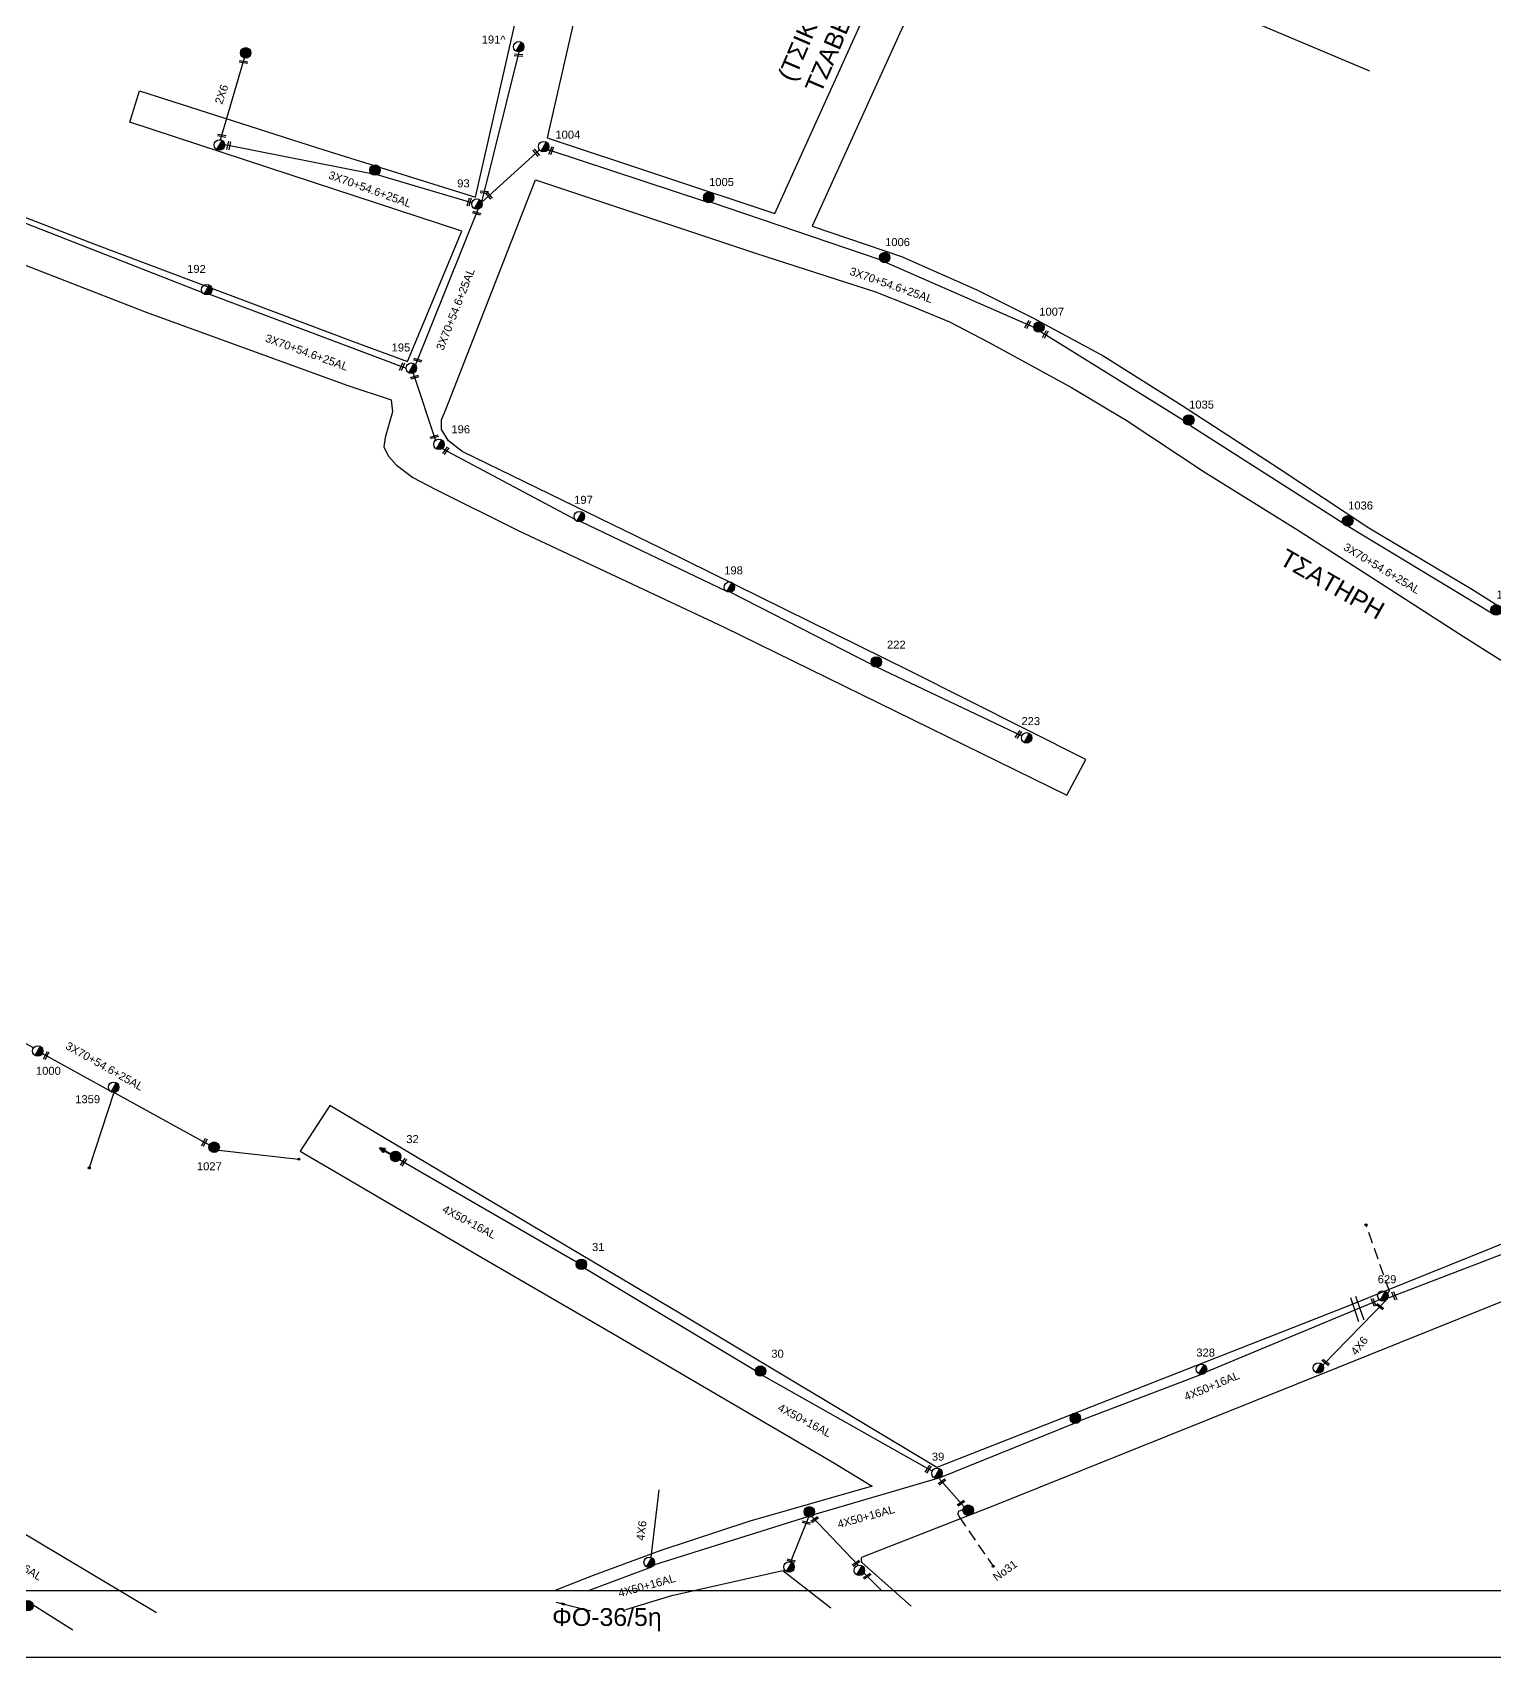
# Model space of a CAD drawing. Header units: millimetres. Extents: x 5016 to 7282, y 2879 to 3911.
# Drawn here: x 5730.1 to 6059, y 2878.5 to 3244.1 of the extents above; entities that cross this region are included whole.
import ezdxf

# ---------------------------------------------------------------- set-up
doc = ezdxf.new("R2010")
doc.units = ezdxf.units.MM
doc.linetypes.add('DASHED', pattern=[19.05, 12.7, -6.35])
for name, color, linetype in [('Άγνωστα', 7, 'Continuous'), ('Γυμνά εναέρια ΧΤ και ΦΟΠ (3Φ)   4x50+16AL', 7, 'Continuous'), ('Επίτονοι', 7, 'Continuous'), ('Επιγραφές - Σχήματα', 7, 'Continuous'), ('Μηχανική τομή', 7, 'Continuous'), ('Στύλος Ξύλινος', 7, 'Continuous'), ('Στύλος Ξύλινος @ 1', 7, 'Continuous'), ('Στύλος ΦΜ', 7, 'Continuous'), ('Στύλος ΦΜ @ 1', 7, 'Continuous'), ('Συνδέσεις', 7, 'Continuous'), ('Συνεστραμμένα ΧΤ   3x70+54.6+25 AL', 7, 'SYN_LINE'), ('Τομή', 7, 'Continuous'), ('Υπόβαθρο ΔΕΗ', 7, 'Continuous')]:
    doc.layers.add(name, color=color, linetype=linetype)
doc.styles.get("Standard").update_dxf_attribs({"font": 'ARIAL.TTF'})
doc.linetypes.add('SYN_LINE', pattern='A,0.5,-0.0001,["/\\/\\/\\/",Standard,S=0.1,R=0,X=0,Y=-0.05],-0.25', length=0.7501)
doc.dimstyles.new('ISO-25', dxfattribs={"dimtxt": 2.5, "dimasz": 1.8, "dimexe": 1.25, "dimexo": 0.625, "dimtad": 1, "dimtxsty": 'Standard', "dimcen": 1.8, "dimadec": 0, "dimazin": 0, "dimtfac": 1, "dimtmove": 0, "dimatfit": 3, "dimfxl": 1.25, "dimarcsym": 0})

# ---------------------------------------------------------------- blocks, each defined once
blk = doc.blocks.new('ΥΠΑΡΧΩΝ ΤΣΙΜΕΝΤΕΝΙΟΣ ΣΤΥΛΟΣ')
at = {"layer": 'Στύλος ΦΜ'}
blk.add_hatch(color=7, dxfattribs=at).paths.add_polyline_path([(-1.29, -2.28, 0.574793), (2.62, 0, 0.268822), (1.3, 2.27)])
at = {"layer": 'Στύλος ΦΜ', "color": 7}
blk.add_line((-1.29, -2.28), (1.3, 2.27), dxfattribs=at)
blk.add_circle((0, 0), 2.62, dxfattribs=at)
at = {"layer": 'Στύλος ΦΜ', "flags": 4}
for tag, p in [('ΑΡΙΘΜΟΣ', (-4.68, 8.05)), ('ΤΥΠΟΣ', (-4.91, 3.03))]:
    blk.add_attdef(tag, p, '', height=4, dxfattribs=at)
blk = doc.blocks.new('ΥΠΑΡΧΩΝ ΞΥΛΙΝΟΣ ΣΤΥΛΟΣ')
at = {"layer": 'Στύλος Ξύλινος'}
h = blk.add_hatch(color=7, dxfattribs=at)
h.paths.add_polyline_path([(-2.62, 0, 0.270008), (-1.29, -2.28), (1.3, 2.27, 0.576266)])
h.paths.add_polyline_path([(-1.29, -2.28, 0.574793), (2.62, 0, 0.268822), (1.3, 2.27)])
at = {"layer": 'Στύλος Ξύλινος', "color": 7}
blk.add_line((-1.29, -2.28), (1.3, 2.27), dxfattribs=at)
blk.add_circle((0, 0), 2.62, dxfattribs=at)
at = {"layer": 'Στύλος Ξύλινος', "flags": 4}
for tag, p in [('ΑΡΙΘΜΟΣ', (-4.91, 8.6)), ('ΤΥΠΟΣ', (-4.85, 3.39))]:
    blk.add_attdef(tag, p, '', height=4, dxfattribs=at)
blk = doc.blocks.new('ΕΠΙΤΟΝΟΣ')
at = {"layer": 'Επίτονοι', "lineweight": 40, "ltscale": 40}
blk.add_hatch(color=256, dxfattribs=at).paths.add_polyline_path([(-1.13, 6.47), (0, 9.1), (1.13, 6.47)])
for p, q in [((-1.13, 6.47), (0, 9.1)), ((0, 9.1), (1.13, 6.47)), ((1.13, 6.47), (-1.13, 6.47)), ((-1.13, 6.47), (0, 6.47)), ((0, 6.47), (0, 0))]:
    blk.add_line(p, q, dxfattribs=at)
blk = doc.blocks.new('_ΣΥΝΔΕΣΗ')
at = {"layer": 'Συνδέσεις', "linetype": 'SYN_LINE', "ltscale": 40}
blk.add_hatch(color=256, dxfattribs=at).paths.add_polyline_path([(0.5, -0.01, 1), (-0.5, -0.01, 1)])
at = {"layer": 'Συνδέσεις'}
blk.add_circle((0, -0.01), 0.5, dxfattribs=at)
blk = doc.blocks.new('ΜΗΧΑΝΙΚΗ ΤΟΜΗ')
at = {"layer": 'Μηχανική τομή', "ltscale": 40}
for p, q in [((-1.89, 0.78), (1.89, 0.78)), ((1.89, 0), (-1.89, 0))]:
    blk.add_line(p, q, dxfattribs=at)
blk = doc.blocks.new('ΤΟΜΗ')
at = {"layer": 'Τομή', "ltscale": 40}
for p, q in [((-5.68, 0), (5.68, 0)), ((5.68, -2.33), (-5.68, -2.33))]:
    blk.add_line(p, q, dxfattribs=at)

msp = doc.modelspace()

# ---------------------------------------------------------------- linework, layer by layer
at = {"layer": 'Άγνωστα', "color": 173, "linetype": 'SYN_LINE', "lineweight": -3, "ltscale": 20}
msp.add_lwpolyline([(5772.36, 3219.9), (5777.8, 3238.32)], dxfattribs=at)
at = {"layer": 'Άγνωστα', "linetype": 'SYN_LINE', "lineweight": -3, "ltscale": 20}
msp.add_lwpolyline([(5748.4, 3005.61), (5742.86, 2988.63)], dxfattribs=at)
at = {"layer": 'Άγνωστα', "color": 85, "linetype": 'SYN_LINE', "lineweight": -3, "ltscale": 20}
msp.add_lwpolyline([(5771.91, 2992.63), (5790.01, 2990.64)], dxfattribs=at)
at = {"layer": 'Άγνωστα', "color": 30, "linetype": 'DASHED', "lineweight": -3, "ltscale": 0.2}
for points in [[(6034.86, 2960.44), (6035.3, 2960.92), (6030.05, 2975.83)], [(5939.39, 2911.7), (5938.34, 2911.38), (5938.25, 2910.83), (5938.52, 2910.16), (5946.18, 2899.03)]]:
    msp.add_lwpolyline(points, dxfattribs=at)
at = {"layer": 'Άγνωστα', "color": 6, "lineweight": -3}
msp.add_lwpolyline([(6072.29, 2973.66), (6035.18, 2959.39)], dxfattribs=at)
at = {"layer": 'Άγνωστα', "color": 30, "lineweight": -3}
msp.add_lwpolyline([(6034.65, 2958.97), (6020.33, 2944.29)], dxfattribs=at)
at = {"layer": 'Άγνωστα', "color": 30, "linetype": 'SYN_LINE', "lineweight": -3, "ltscale": 20}
msp.add_lwpolyline([(5869.21, 2901.03), (5871.08, 2916.23)], dxfattribs=at)
at = {"layer": 'Γυμνά εναέρια ΧΤ και ΦΟΠ (3Φ)   4x50+16AL', "color": 30, "lineweight": -3}
for points in [[(5852.46, 2967.41), (5812.64, 2990.44)], [(5892.69, 2943.03), (5854.29, 2966.04)], [(6033.06, 2958.96), (5994.04, 2942.73)], [(5932.47, 2920.4), (5894.42, 2941.9)], [(5993.01, 2942.17), (5965.68, 2931.73)], [(5964.41, 2931.17), (5934.2, 2918.95)], [(5933.64, 2918.76), (5905.77, 2910.58)], [(5933.96, 2918.83), (5939.69, 2912.43)], [(5904.43, 2910.16), (5869.77, 2899.25)], [(5904.65, 2910.11), (5900.6, 2900)], [(5905.39, 2910.24), (5915.82, 2899.26)], [(5869.32, 2898.86), (5855.04, 2893.51)]]:
    msp.add_lwpolyline(points, dxfattribs=at)
at = {"layer": 'Γυμνά εναέρια ΧΤ και ΦΟΠ (3Φ)   4x50+16AL', "color": 5, "lineweight": -3}
msp.add_lwpolyline([(5917.11, 2897.54), (5921.1, 2893.51)], dxfattribs=at)
at = {"layer": 'Γυμνά εναέρια ΧΤ και ΦΟΠ (3Φ)   4x50+16AL', "color": 85, "lineweight": -3}
msp.add_lwpolyline([(5730.22, 2890.34), (5739.15, 2884.75)], dxfattribs=at)
at = {"layer": 'Επιγραφές - Σχήματα', "lineweight": -3}
for points in [[(5015.89, 3904.96), (7057.63, 3904.96), (7057.63, 2878.51), (5015.89, 2878.51)], [(5030.89, 3889.96), (7042.63, 3889.96), (7042.63, 2893.51), (5030.89, 2893.51)]]:
    msp.add_lwpolyline(points, close=True, dxfattribs=at)
at = {"layer": 'Συνεστραμμένα ΧΤ   3x70+54.6+25 AL', "color": 173, "lineweight": -3, "ltscale": 20}
for points in [[(5831.13, 3205.92), (5839.57, 3239.67)], [(5806.33, 3212.25), (5773.31, 3218.81)], [(5831.13, 3205.92), (5844.12, 3217.67)], [(5846.03, 3217.7), (5881.45, 3206.03)], [(5828.91, 3205.76), (5807.62, 3212.04)], [(5882.75, 3205.91), (5920.7, 3192.99)], [(5816.25, 3169.24), (5830.34, 3204.32)], [(5726.37, 3202.01), (5768.3, 3185.57)], [(5922.14, 3192.31), (5955.3, 3177.74)], [(5769.91, 3185.21), (5814.12, 3168.52)], [(5956.98, 3176.73), (5989.01, 3156.88)], [(5815.74, 3167.45), (5820.74, 3152.31)], [(5990.43, 3155.73), (6024.85, 3133.77)], [(5822.21, 3150.48), (5852.04, 3134.61)], [(5853.46, 3134.05), (5886.01, 3118.46)], [(6026.02, 3133.01), (6058.3, 3113.53)], [(5887.13, 3118.15), (5918.88, 3101.86)], [(5920.05, 3101.29), (5952.6, 3085.81)]]:
    msp.add_lwpolyline(points, dxfattribs=at)
at = {"layer": 'Συνεστραμμένα ΧΤ   3x70+54.6+25 AL', "color": 85, "lineweight": -3, "ltscale": 20}
for points in [[(5730.28, 3015.62), (5692.16, 3036.37)], [(5747.46, 3006), (5732.28, 3014.38)], [(5769.86, 2993.77), (5748.4, 3005.61)]]:
    msp.add_lwpolyline(points, dxfattribs=at)
at = {"layer": 'Υπόβαθρο ΔΕΗ', "lineweight": -3}
msp.add_lwpolyline([(5738.54, 3297.32), (5710.21, 3307.43), (5676.73, 3319.2), (5647.15, 3328.55), (5621.72, 3334.71), (5611.3, 3297.32), (5608.46, 3288.34), (5596.59, 3258.57, 0.234747), (5603.53, 3250.47), (5648.13, 3233.19), (5691.39, 3216.77), (5743.9, 3196.55), (5802.24, 3174.51), (5814.42, 3170.07), (5826.65, 3199.4), (5793.31, 3210.33), (5751.98, 3223.87), (5754.14, 3230.94), (5794.19, 3218.1), (5829.7, 3207.04), (5838.44, 3245.23), (5841.95, 3260.67), (5788.87, 3279.08)], format="xyb", close=True, dxfattribs=at)
for points in [[(5867.72, 3303.98), (5854.63, 3258.89), (5845.85, 3220.35), (5897.07, 3203.35), (5919.66, 3253.28), (5930.55, 3277.82), (5867.72, 3303.98)], [(6030.89, 3235.34), (5938.87, 3274.18), (5905.49, 3200.51), (5925.53, 3193.67), (5942.47, 3186.15), (5955.08, 3179.87), (5971.04, 3171.23), (5988.72, 3160.13), (6010.54, 3146.01), (6030.68, 3132.61), (6054.03, 3118.72), (6074.98, 3105.52)], [(5697.75, 3203.66), (5755.64, 3181.17), (5800.77, 3164.75), (5810.77, 3161.39), (5811.06, 3158.72), (5809.39, 3152.95), (5809.1, 3150.87), (5810.07, 3148.79), (5811.86, 3146.83), (5815.65, 3143.94), (5820.66, 3141.3), (5839.45, 3131.98), (5885.68, 3110.28), (5962.77, 3072.5), (5967.01, 3080.48), (5927.23, 3100.5), (5871.56, 3128), (5826.76, 3149.8), (5823.68, 3152.22), (5822.11, 3154.74), (5822.05, 3156.92), (5823.02, 3159.25), (5843.26, 3210.88), (5892.68, 3194.4), (5919.73, 3185.74), (5927.25, 3182.75), (5936.35, 3178.98), (5945.14, 3174.4), (5963.81, 3164.22), (5976.13, 3156.85), (5993.68, 3145.19), (6014.63, 3132.18), (6030.11, 3122.28), (6051.99, 3108.21), (6075.12, 3093.57)], [(5757.99, 2888.53), (5605.83, 2979.37), (5664.85, 3081.27)], [(6067.43, 2974.28), (6025.61, 2957.41), (5976.13, 2937.95), (5933.48, 2921.24), (5875.59, 2956), (5825.28, 2985.79), (5796.97, 3002.71), (5790.29, 2992.39), (5831.14, 2968.51), (5860.6, 2951.4), (5909.95, 2922.49), (5918.98, 2917.05), (5891.21, 2909.09), (5871.44, 2902.61), (5856.17, 2896.92), (5847.43, 2893.51)], [(5927.77, 2890.03), (5916.67, 2899.88), (5916.58, 2900.76), (5916.66, 2901.06), (5946.94, 2912.96), (6023.85, 2943.84), (6085.21, 2968.51), (6128.45, 2985.88), (6144.2, 2993), (6164.28, 2975.1), (6151.12, 2957.56), (6117.89, 2920.27), (6095.4, 2894.56)], [(5863.57, 2889.29), (5873.92, 2892.46), (5898.87, 2898.06), (5909.64, 2889.69)]]:
    msp.add_lwpolyline(points, dxfattribs=at)

# ---------------------------------------------------------------- block references
at = {"layer": 'Επίτονοι', "lineweight": -3, "xscale": 0.4499999999998821, "yscale": 0.4499999999998821, "zscale": 0.4499999999998821, "rotation": 61.85262635145667}
msp.add_blockref('ΕΠΙΤΟΝΟΣ', (5811.76, 2991.22), dxfattribs=at)
at = {"layer": 'Μηχανική τομή', "lineweight": -3}
for p, xscale, yscale, zscale, rotation in [((5839.44, 3239.15), 0.5000000000002894, 0.5000000000002894, 0.5000000000002894, 175.2790101474611), ((5777.59, 3237.61), 0.5000000000003143, 0.5000000000003143, 0.5000000000003143, 169.5409706773866), ((5772.69, 3221.02), 0.5000000000003143, 0.5000000000003143, 0.5000000000003143, 169.5409706773866), ((5774.04, 3218.66), 0.5000000000003334, 0.5000000000003334, 0.5000000000003334, 256.896976994449), ((5843.53, 3217.14), 0.5000000000000705, 0.5000000000000705, 0.5000000000000705, 130.3896014774656), ((5846.97, 3217.39), 0.5000000000000109, 0.5000000000000109, 0.5000000000000109, 68.79400646506669), ((5828.13, 3205.99), 0.5000000000003314, 0.5000000000003314, 0.5000000000003314, 253.0066944952319), ((5831.74, 3208.33), 0.5000000000002894, 0.5000000000002894, 0.5000000000002894, 175.2790101474611), ((5832.89, 3207.51), 0.5000000000000705, 0.5000000000000705, 0.5000000000000705, 130.3896014774656), ((5830.05, 3203.59), 0.5000000000002988, 0.5000000000002988, 0.5000000000002988, 164.6676588906347), ((5954.12, 3178.25), 0.5000000000000008, 0.5000000000000008, 0.5000000000000008, 60.63285225371477), ((5958.08, 3176.04), 0.5000000000000008, 0.5000000000000008, 0.5000000000000008, 60.63285225371477), ((5813, 3168.94), 0.5000000000002178, 0.5000000000002178, 0.5000000000002178, 246.344304184226), ((5816.77, 3170.53), 0.5000000000002988, 0.5000000000002988, 0.5000000000002988, 164.6676588906347), ((5815.99, 3166.7), 0.500000000000255, 0.500000000000255, 0.500000000000255, 194.7997423631072), ((5820.42, 3153.3), 0.500000000000255, 0.500000000000255, 0.500000000000255, 194.7997423631072), ((5822.91, 3150.1), 0.5000000000002311, 0.5000000000002311, 0.5000000000002311, 235.3076715728823), ((5951.7, 3086.23), 0.5000000000002311, 0.5000000000002311, 0.5000000000002311, 235.3076715728823), ((5732.98, 3013.99), 0.5000000000001129, 0.5000000000001129, 0.5000000000001129, 242.3544658773958), ((5768.58, 2994.47), 0.5000000000001129, 0.5000000000001129, 0.5000000000001129, 242.3544658773958), ((5813.38, 2990.02), 0.5000000000000312, 0.5000000000000312, 0.5000000000000312, 235.6329405024447), ((6031.93, 2958.49), 0.5000000000000534, 0.5000000000000534, 0.5000000000000534, 112.3467169656609), ((6033.29, 2957.58), 0.5000000000000213, 0.5000000000000213, 0.5000000000000213, 142.4664268759522), ((6036.6, 2959.94), 0.5000000000000534, 0.5000000000000534, 0.5000000000000534, 112.3467169656609), ((6021.07, 2945.04), 0.5000000000000213, 0.5000000000000213, 0.5000000000000213, 142.4664268759522), ((5931.41, 2921), 0.5000000000000312, 0.5000000000000312, 0.5000000000000312, 235.6329405024447), ((5934.56, 2918.16), 0.5000000000000718, 0.5000000000000718, 0.5000000000000718, 214.7936818790413), ((5938.83, 2913.38), 0.5000000000000718, 0.5000000000000718, 0.5000000000000718, 214.7936818790413), ((5905.91, 2909.69), 0.5000000000000718, 0.5000000000000718, 0.5000000000000718, 214.7936818790413), ((5904.21, 2909.01), 0.5000000000000939, 0.5000000000000939, 0.5000000000000939, 165.8872413981263), ((5900.78, 2900.46), 0.5000000000000939, 0.5000000000000939, 0.5000000000000939, 165.8872413981263), ((5915.24, 2899.87), 0.5000000000000718, 0.5000000000000718, 0.5000000000000718, 214.7936818790413), ((5917.72, 2896.97), 0.5000000000000718, 0.5000000000000718, 0.5000000000000718, 214.7936818790413)]:
    msp.add_blockref('ΜΗΧΑΝΙΚΗ ΤΟΜΗ', p, dxfattribs=dict(at, xscale=xscale, yscale=yscale, zscale=zscale, rotation=rotation))
at = {"layer": 'Στύλος Ξύλινος @ 1', "lineweight": -3, "ltscale": 40, "xscale": 0.4499999999998181, "yscale": 0.4499999999998181, "zscale": 0.4499999999998181}
for p in [(5778.03, 3239.48), (5807.13, 3213.11), (5964.66, 2932.32), (5904.82, 2911.27), (5940.57, 2911.65), (5729.05, 2890.16)]:
    msp.add_blockref('ΥΠΑΡΧΩΝ ΞΥΛΙΝΟΣ ΣΤΥΛΟΣ', p, dxfattribs=at)
at = {"layer": 'Στύλος Ξύλινος @ 1', "lineweight": -3, "ltscale": 40}
ref = msp.add_blockref('ΥΠΑΡΧΩΝ ΞΥΛΙΝΟΣ ΣΤΥΛΟΣ', (5882.19, 3206.94), dxfattribs=dict(at, xscale=0.4499999999998181, yscale=0.4499999999998181, zscale=0.4499999999998181))
ref.add_attrib('ΤΥΠΟΣ', '1005', (5882.27, 3209.52), dxfattribs={"layer": 'Στύλος Ξύλινος', "height": 1.8, "flags": 4})
ref = msp.add_blockref('ΥΠΑΡΧΩΝ ΞΥΛΙΝΟΣ ΣΤΥΛΟΣ', (5921.79, 3193.43), dxfattribs=dict(at, xscale=0.4499999999998181, yscale=0.4499999999998181, zscale=0.4499999999998181))
ref.add_attrib('ΤΥΠΟΣ', '1006', (5921.87, 3196), dxfattribs={"layer": 'Στύλος Ξύλινος', "height": 1.8, "flags": 4})
ref = msp.add_blockref('ΥΠΑΡΧΩΝ ΞΥΛΙΝΟΣ ΣΤΥΛΟΣ', (5956.47, 3177.79), dxfattribs=dict(at, xscale=0.4499999999998181, yscale=0.4499999999998181, zscale=0.4499999999998181))
ref.add_attrib('ΤΥΠΟΣ', '1007', (5956.55, 3180.36), dxfattribs={"layer": 'Στύλος Ξύλινος', "height": 1.8, "flags": 4})
ref = msp.add_blockref('ΥΠΑΡΧΩΝ ΞΥΛΙΝΟΣ ΣΤΥΛΟΣ', (5990.18, 3156.88), dxfattribs=dict(at, xscale=0.4499999999998181, yscale=0.4499999999998181, zscale=0.4499999999998181))
ref.add_attrib('ΤΥΠΟΣ', '1035', (5990.26, 3159.45), dxfattribs={"layer": 'Στύλος Ξύλινος', "height": 1.8, "flags": 4})
ref = msp.add_blockref('ΥΠΑΡΧΩΝ ΞΥΛΙΝΟΣ ΣΤΥΛΟΣ', (6025.96, 3134.19), dxfattribs=dict(at, xscale=0.4499999999998181, yscale=0.4499999999998181, zscale=0.4499999999998181))
ref.add_attrib('ΤΥΠΟΣ', '1036', (6026.03, 3136.76), dxfattribs={"layer": 'Στύλος Ξύλινος', "height": 1.8, "flags": 4})
ref = msp.add_blockref('ΥΠΑΡΧΩΝ ΞΥΛΙΝΟΣ ΣΤΥΛΟΣ', (6059.31, 3114.14), dxfattribs=dict(at, xscale=0.4499999999998181, yscale=0.4499999999998181, zscale=0.4499999999998181))
ref.add_attrib('ΤΥΠΟΣ', '1037', (6059.39, 3116.71), dxfattribs={"layer": 'Στύλος Ξύλινος', "height": 1.8, "flags": 4})
ref = msp.add_blockref('ΥΠΑΡΧΩΝ ΞΥΛΙΝΟΣ ΣΤΥΛΟΣ', (5919.9, 3102.45), dxfattribs=dict(at, xscale=0.4499999999998181, yscale=0.4499999999998181, zscale=0.4499999999998181))
ref.add_attrib('ΤΥΠΟΣ', '222', (5922.3, 3105.46), dxfattribs={"layer": 'Στύλος Ξύλινος', "height": 1.8, "flags": 4})
ref = msp.add_blockref('ΥΠΑΡΧΩΝ ΞΥΛΙΝΟΣ ΣΤΥΛΟΣ', (5770.94, 2993.3), dxfattribs=dict(at, xscale=0.4499999999998181, yscale=0.4499999999998181, zscale=0.4499999999998181))
ref.add_attrib('ΤΥΠΟΣ', '1027', (5767.06, 2988.11), dxfattribs={"layer": 'Στύλος Ξύλινος', "height": 1.8, "flags": 4})
ref = msp.add_blockref('ΥΠΑΡΧΩΝ ΞΥΛΙΝΟΣ ΣΤΥΛΟΣ', (5811.76, 2991.22), dxfattribs=dict(at, xscale=0.4499999999998181, yscale=0.4499999999998181, zscale=0.4499999999998181))
ref.add_attrib('ΤΥΠΟΣ', '32', (5814.16, 2994.22), dxfattribs={"layer": 'Στύλος Ξύλινος', "height": 1.8, "flags": 4})
ref = msp.add_blockref('ΥΠΑΡΧΩΝ ΞΥΛΙΝΟΣ ΣΤΥΛΟΣ', (5853.55, 2966.95), dxfattribs=dict(at, xscale=0.4499999999998181, yscale=0.4499999999998181, zscale=0.4499999999998181))
ref.add_attrib('ΤΥΠΟΣ', '31', (5855.95, 2969.95), dxfattribs={"layer": 'Στύλος Ξύλινος', "height": 1.8, "flags": 4})
ref = msp.add_blockref('ΥΠΑΡΧΩΝ ΞΥΛΙΝΟΣ ΣΤΥΛΟΣ', (5893.87, 2942.94), dxfattribs=dict(at, xscale=0.4499999999998181, yscale=0.4499999999998181, zscale=0.4499999999998181))
ref.add_attrib('ΤΥΠΟΣ', '30', (5896.27, 2945.95), dxfattribs={"layer": 'Στύλος Ξύλινος', "height": 1.8, "flags": 4})
at = {"layer": 'Στύλος ΦΜ @ 1', "lineweight": -3, "ltscale": 40}
ref = msp.add_blockref('ΥΠΑΡΧΩΝ ΤΣΙΜΕΝΤΕΝΙΟΣ ΣΤΥΛΟΣ', (5839.46, 3240.85), dxfattribs=dict(at, xscale=0.4499999999998181, yscale=0.4499999999998181, zscale=0.4499999999998181))
ref.add_attrib('ΤΥΠΟΣ', '191^ ', (5831.13, 3241.58), dxfattribs={"layer": 'Στύλος ΦΜ', "height": 1.8, "flags": 4})
ref = msp.add_blockref('ΥΠΑΡΧΩΝ ΤΣΙΜΕΝΤΕΝΙΟΣ ΣΤΥΛΟΣ', (5845.07, 3218.38), dxfattribs=dict(at, xscale=0.4499999999998181, yscale=0.4499999999998181, zscale=0.4499999999998181))
ref.add_attrib('ΤΥΠΟΣ', '1004', (5847.7, 3220.18), dxfattribs={"layer": 'Στύλος ΦΜ', "height": 1.8, "flags": 4})
at = {"layer": 'Στύλος ΦΜ @ 1', "lineweight": -3, "ltscale": 40, "xscale": 0.4499999999998181, "yscale": 0.4499999999998181, "zscale": 0.4499999999998181}
for p in [(5772.14, 3218.74), (6019.34, 2943.65), (5868.8, 2899.92), (5900.27, 2898.87), (5916.09, 2898.12)]:
    msp.add_blockref('ΥΠΑΡΧΩΝ ΤΣΙΜΕΝΤΕΝΙΟΣ ΣΤΥΛΟΣ', p, dxfattribs=at)
at = {"layer": 'Στύλος ΦΜ @ 1', "lineweight": -3, "ltscale": 40}
ref = msp.add_blockref('ΥΠΑΡΧΩΝ ΤΣΙΜΕΝΤΕΝΙΟΣ ΣΤΥΛΟΣ', (5830.05, 3205.46), dxfattribs=dict(at, xscale=0.4499999999998181, yscale=0.4499999999998181, zscale=0.4499999999998181))
ref.add_attrib('ΤΥΠΟΣ', '93', (5825.62, 3209.22), dxfattribs={"layer": 'Στύλος ΦΜ', "height": 1.8, "flags": 4})
ref = msp.add_blockref('ΥΠΑΡΧΩΝ ΤΣΙΜΕΝΤΕΝΙΟΣ ΣΤΥΛΟΣ', (5769.29, 3186.21), dxfattribs=dict(at, xscale=0.4499999999998181, yscale=0.4499999999998181, zscale=0.4499999999998181))
ref.add_attrib('ΤΥΠΟΣ', '192', (5764.86, 3189.97), dxfattribs={"layer": 'Στύλος ΦΜ', "height": 1.8, "flags": 4})
ref = msp.add_blockref('ΥΠΑΡΧΩΝ ΤΣΙΜΕΝΤΕΝΙΟΣ ΣΤΥΛΟΣ', (5815.3, 3168.54), dxfattribs=dict(at, xscale=0.4499999999998181, yscale=0.4499999999998181, zscale=0.4499999999998181))
ref.add_attrib('ΤΥΠΟΣ', '195', (5810.86, 3172.3), dxfattribs={"layer": 'Στύλος ΦΜ', "height": 1.8, "flags": 4})
ref = msp.add_blockref('ΥΠΑΡΧΩΝ ΤΣΙΜΕΝΤΕΝΙΟΣ ΣΤΥΛΟΣ', (5821.51, 3151.42), dxfattribs=dict(at, xscale=0.4499999999998181, yscale=0.4499999999998181, zscale=0.4499999999998181))
ref.add_attrib('ΤΥΠΟΣ', '196', (5824.31, 3153.9), dxfattribs={"layer": 'Στύλος ΦΜ', "height": 1.8, "flags": 4})
ref = msp.add_blockref('ΥΠΑΡΧΩΝ ΤΣΙΜΕΝΤΕΝΙΟΣ ΣΤΥΛΟΣ', (5853.09, 3135.16), dxfattribs=dict(at, xscale=0.4499999999998181, yscale=0.4499999999998181, zscale=0.4499999999998181))
ref.add_attrib('ΤΥΠΟΣ', '197', (5851.93, 3138.03), dxfattribs={"layer": 'Στύλος ΦΜ', "height": 1.8, "flags": 4})
ref = msp.add_blockref('ΥΠΑΡΧΩΝ ΤΣΙΜΕΝΤΕΝΙΟΣ ΣΤΥΛΟΣ', (5886.84, 3119.3), dxfattribs=dict(at, xscale=0.4499999999998181, yscale=0.4499999999998181, zscale=0.4499999999998181))
ref.add_attrib('ΤΥΠΟΣ', '198', (5885.68, 3122.16), dxfattribs={"layer": 'Στύλος ΦΜ', "height": 1.8, "flags": 4})
ref = msp.add_blockref('ΥΠΑΡΧΩΝ ΤΣΙΜΕΝΤΕΝΙΟΣ ΣΤΥΛΟΣ', (5953.7, 3085.38), dxfattribs=dict(at, xscale=0.4499999999998181, yscale=0.4499999999998181, zscale=0.4499999999998181))
ref.add_attrib('ΤΥΠΟΣ', '223', (5952.54, 3088.25), dxfattribs={"layer": 'Στύλος ΦΜ', "height": 1.8, "flags": 4})
ref = msp.add_blockref('ΥΠΑΡΧΩΝ ΤΣΙΜΕΝΤΕΝΙΟΣ ΣΤΥΛΟΣ', (5731.26, 3014.95), dxfattribs=dict(at, xscale=0.4499999999998181, yscale=0.4499999999998181, zscale=0.4499999999998181))
ref.add_attrib('ΤΥΠΟΣ', '1000', (5730.85, 3009.59), dxfattribs={"layer": 'Στύλος ΦΜ', "height": 1.8, "flags": 4})
ref = msp.add_blockref('ΥΠΑΡΧΩΝ ΤΣΙΜΕΝΤΕΝΙΟΣ ΣΤΥΛΟΣ', (5748.34, 3006.78), dxfattribs=dict(at, xscale=0.4499999999998181, yscale=0.4499999999998181, zscale=0.4499999999998181))
ref.add_attrib('ΤΥΠΟΣ', '1359', (5739.69, 3003.2), dxfattribs={"layer": 'Στύλος ΦΜ', "height": 1.8, "flags": 4})
ref = msp.add_blockref('ΥΠΑΡΧΩΝ ΤΣΙΜΕΝΤΕΝΙΟΣ ΣΤΥΛΟΣ', (6033.85, 2959.84), dxfattribs=dict(at, xscale=0.4499999999998181, yscale=0.4499999999998181, zscale=0.4499999999998181))
ref.add_attrib('ΤΥΠΟΣ', '629', (6032.69, 2962.7), dxfattribs={"layer": 'Στύλος ΦΜ', "height": 1.8, "flags": 4})
ref = msp.add_blockref('ΥΠΑΡΧΩΝ ΤΣΙΜΕΝΤΕΝΙΟΣ ΣΤΥΛΟΣ', (5993.04, 2943.35), dxfattribs=dict(at, xscale=0.4499999999998181, yscale=0.4499999999998181, zscale=0.4499999999998181))
ref.add_attrib('ΤΥΠΟΣ', '328', (5991.88, 2946.21), dxfattribs={"layer": 'Στύλος ΦΜ', "height": 1.8, "flags": 4})
ref = msp.add_blockref('ΥΠΑΡΧΩΝ ΤΣΙΜΕΝΤΕΝΙΟΣ ΣΤΥΛΟΣ', (5933.55, 2919.94), dxfattribs=dict(at, xscale=0.4499999999998181, yscale=0.4499999999998181, zscale=0.4499999999998181))
ref.add_attrib('ΤΥΠΟΣ', '39', (5932.39, 2922.8), dxfattribs={"layer": 'Στύλος ΦΜ', "height": 1.8, "flags": 4})
at = {"layer": 'Συνδέσεις', "lineweight": -3, "xscale": 0.4499999999998181, "yscale": 0.4499999999998181, "zscale": 0.4499999999998181}
for p in [(5790.01, 2990.64), (5742.86, 2988.63), (6030.05, 2975.83), (5946.18, 2899.03)]:
    msp.add_blockref('_ΣΥΝΔΕΣΗ', p, dxfattribs=at)
at = {"layer": 'Τομή', "lineweight": -3, "xscale": 0.499999999999942, "yscale": 0.499999999999942, "zscale": 0.499999999999942, "rotation": 289.0632567052543}
msp.add_blockref('ΤΟΜΗ', (6028.64, 2957.12), dxfattribs=at)

# ---------------------------------------------------------------- texts
at = {"layer": 'Γυμνά εναέρια ΧΤ και ΦΟΠ (3Φ)   4x50+16AL', "color": 7, "lineweight": -3, "char_height": 1.8, "width": 168.3718, "attachment_point": 1}
for insert, rotation in [((5822.91, 2980.4), 332.0496), ((5988.9, 2937.89), 22.5471), ((5898.37, 2935.75), 332.0496), ((5910.96, 2909.31), 15.3512), ((5721.09, 2904), 329.4871), ((5861.65, 2893.8), 15.3512)]:
    msp.add_mtext('4X50+16AL', dxfattribs=dict(at, insert=insert, rotation=rotation))
at = {"layer": 'Επιγραφές - Σχήματα', "color": 7, "lineweight": -3, "width": 168.3718, "attachment_point": 1}
for s, insert, char_height, rotation in [('(ΤΣΙΚΛΗΤΗΡΑ)\\PΤΖΑΒΕΛΑ', (5897.6, 3234.31), 4, 66.8917), ('2X6', (5771.04, 3228.32), 1.8, 71.3899), ('ΤΣΑΤΗΡΗ', (6012.24, 3128.09), 4, 330.3681), ('4X6', (6026.44, 2947.47), 1.8, 51.0517), ('4X6', (5865.91, 2904.94), 1.8, 83.373), ('Νο31', (5945.88, 2897.06), 1.8, 35.7372)]:
    msp.add_mtext(s, dxfattribs=dict(at, insert=insert, char_height=char_height, rotation=rotation))
at = {"layer": 'Επιγραφές - Σχήματα', "color": 7, "lineweight": -3, "insert": (5846.96, 2889.61), "char_height": 4, "width": 168.3718, "attachment_point": 1}
msp.add_mtext('ΦΟ-36/5η', dxfattribs=at)
at = {"layer": 'Συνεστραμμένα ΧΤ   3x70+54.6+25 AL', "color": 7, "lineweight": -3, "char_height": 1.8, "width": 168.3718, "attachment_point": 1}
for insert, rotation in [((5797.12, 3212.97), 340.1683), ((5914.32, 3191.33), 340.7385), ((5782.88, 3176.27), 340.1683), ((5738.2, 3017.13), 330.5784)]:
    msp.add_mtext('3X70+54.6+25AL', dxfattribs=dict(at, insert=insert, rotation=rotation))
at = {"layer": 'Συνεστραμμένα ΧΤ   3x70+54.6+25 AL', "color": 173, "lineweight": -3, "ltscale": 20, "insert": (5820.81, 3173.03), "char_height": 1.8, "width": 168.3718, "attachment_point": 1, "rotation": 68.5763}
msp.add_mtext('3X70+54.6+25AL', dxfattribs=at)
at = {"layer": 'Συνεστραμμένα ΧΤ   3x70+54.6+25 AL', "lineweight": -3, "ltscale": 20, "insert": (6025.72, 3129.35), "char_height": 1.8, "width": 168.3718, "attachment_point": 1, "rotation": 328.7535}
msp.add_mtext('3X70+54.6+25AL', dxfattribs=at)

# ---------------------------------------------------------------- leaders
at = {"layer": 'Επιγραφές - Σχήματα', "lineweight": -3, "ltscale": 40}
msp.add_leader([(5847.85, 2890.94), (5855.71, 2889)], dimstyle='ISO-25', override={"dimasz": 2, "dimtad": 0}, dxfattribs=at)

doc.saveas('drawing.dxf')
